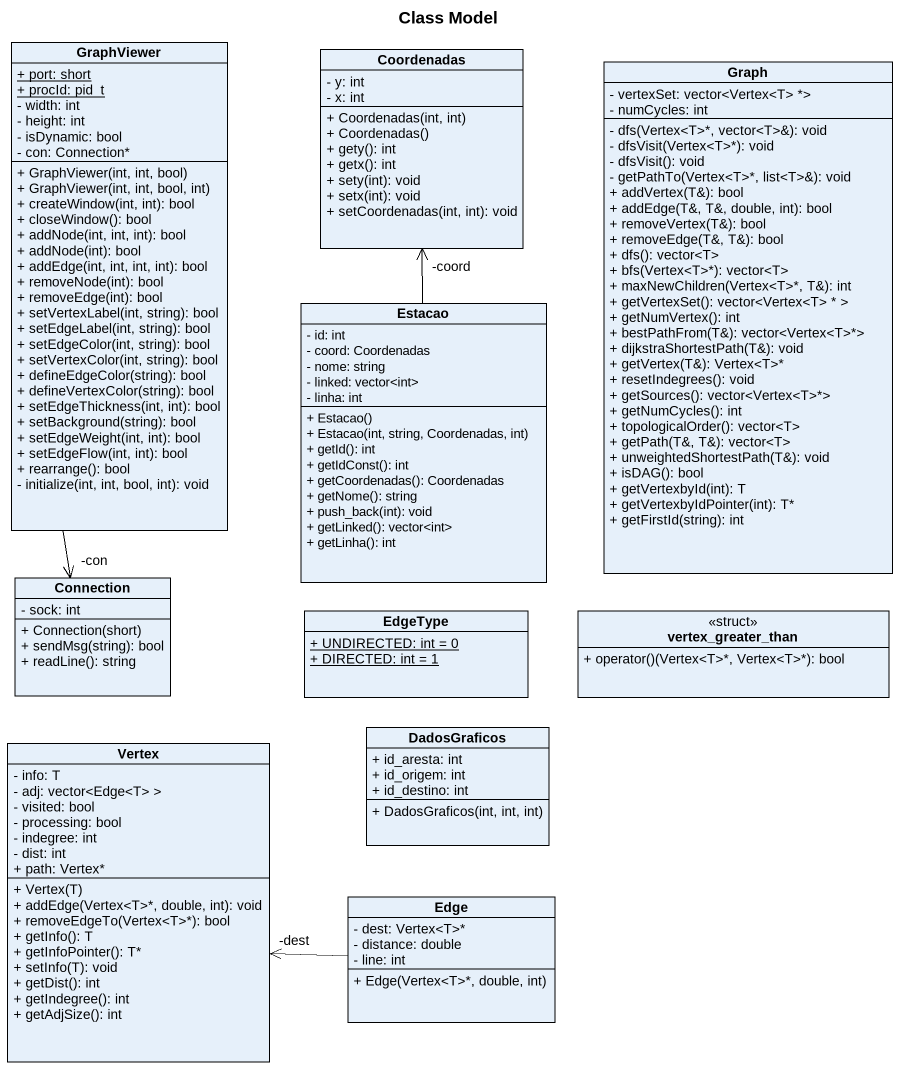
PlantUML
@startuml
title Class Model
hide circle
hide empty members
skinparam classAttributeIconSize 0
class GraphViewer {
  {static} + port: short
  {static} + procId: pid_t
  - width: int
  - height: int
  - isDynamic: bool
  - con: Connection*
  + GraphViewer(int, int, bool)
  + GraphViewer(int, int, bool, int)
  + createWindow(int, int): bool
  + closeWindow(): bool
  + addNode(int, int, int): bool
  + addNode(int): bool
  + addEdge(int, int, int, int): bool
  + removeNode(int): bool
  + removeEdge(int): bool
  + setVertexLabel(int, string): bool
  + setEdgeLabel(int, string): bool
  + setEdgeColor(int, string): bool
  + setVertexColor(int, string): bool
  + defineEdgeColor(string): bool
  + defineVertexColor(string): bool
  + setEdgeThickness(int, int): bool
  + setBackground(string): bool
  + setEdgeWeight(int, int): bool
  + setEdgeFlow(int, int): bool
  + rearrange(): bool
  - initialize(int, int, bool, int): void
}
class Coordenadas {
  - y: int
  - x: int
  + Coordenadas(int, int)
  + Coordenadas()
  + gety(): int
  + getx(): int
  + sety(int): void
  + setx(int): void
  + setCoordenadas(int, int): void
}
class Graph {
  - vertexSet: vector<Vertex<T> *>
  - numCycles: int
  - dfs(Vertex<T>*, vector<T>&): void
  - dfsVisit(Vertex<T>*): void
  - dfsVisit(): void
  - getPathTo(Vertex<T>*, list<T>&): void
  + addVertex(T&): bool
  + addEdge(T&, T&, double, int): bool
  + removeVertex(T&): bool
  + removeEdge(T&, T&): bool
  + dfs(): vector<T>
  + bfs(Vertex<T>*): vector<T>
  + maxNewChildren(Vertex<T>*, T&): int
  + getVertexSet(): vector<Vertex<T> * >
  + getNumVertex(): int
  + bestPathFrom(T&): vector<Vertex<T>*>
  + dijkstraShortestPath(T&): void
  + getVertex(T&): Vertex<T>*
  + resetIndegrees(): void
  + getSources(): vector<Vertex<T>*>
  + getNumCycles(): int
  + topologicalOrder(): vector<T>
  + getPath(T&, T&): vector<T>
  + unweightedShortestPath(T&): void
  + isDAG(): bool
  + getVertexbyId(int): T
  + getVertexbyIdPointer(int): T*
  + getFirstId(string): int
}
class Estacao {
  - id: int
  - coord: Coordenadas
  - nome: string
  - linked: vector<int>
  - linha: int
  + Estacao()
  + Estacao(int, string, Coordenadas, int)
  + getId(): int
  + getIdConst(): int
  + getCoordenadas(): Coordenadas
  + getNome(): string
  + push_back(int): void
  + getLinked(): vector<int>
  + getLinha(): int
}
class Connection {
  - sock: int
  + Connection(short)
  + sendMsg(string): bool
  + readLine(): string
}
class EdgeType {
  {static} + UNDIRECTED: int = 0
  {static} + DIRECTED: int = 1
}
class vertex_greater_than <<struct>> {
  + operator()(Vertex<T>*, Vertex<T>*): bool
}
class Vertex {
  - info: T
  - adj: vector<Edge<T> >
  - visited: bool
  - processing: bool
  - indegree: int
  - dist: int
  + path: Vertex*
  + Vertex(T)
  + addEdge(Vertex<T>*, double, int): void
  + removeEdgeTo(Vertex<T>*): bool
  + getInfo(): T
  + getInfoPointer(): T*
  + setInfo(T): void
  + getDist(): int
  + getIndegree(): int
  + getAdjSize(): int
}
class DadosGraficos {
  + id_aresta: int
  + id_origem: int
  + id_destino: int
  + DadosGraficos(int, int, int)
}
class Edge {
  - dest: Vertex<T>*
  - distance: double
  - line: int
  + Edge(Vertex<T>*, double, int)
}
GraphViewer --> "-con" Connection
Estacao -up-> "-coord" Coordenadas
Edge -left-> "-dest" Vertex
@enduml
